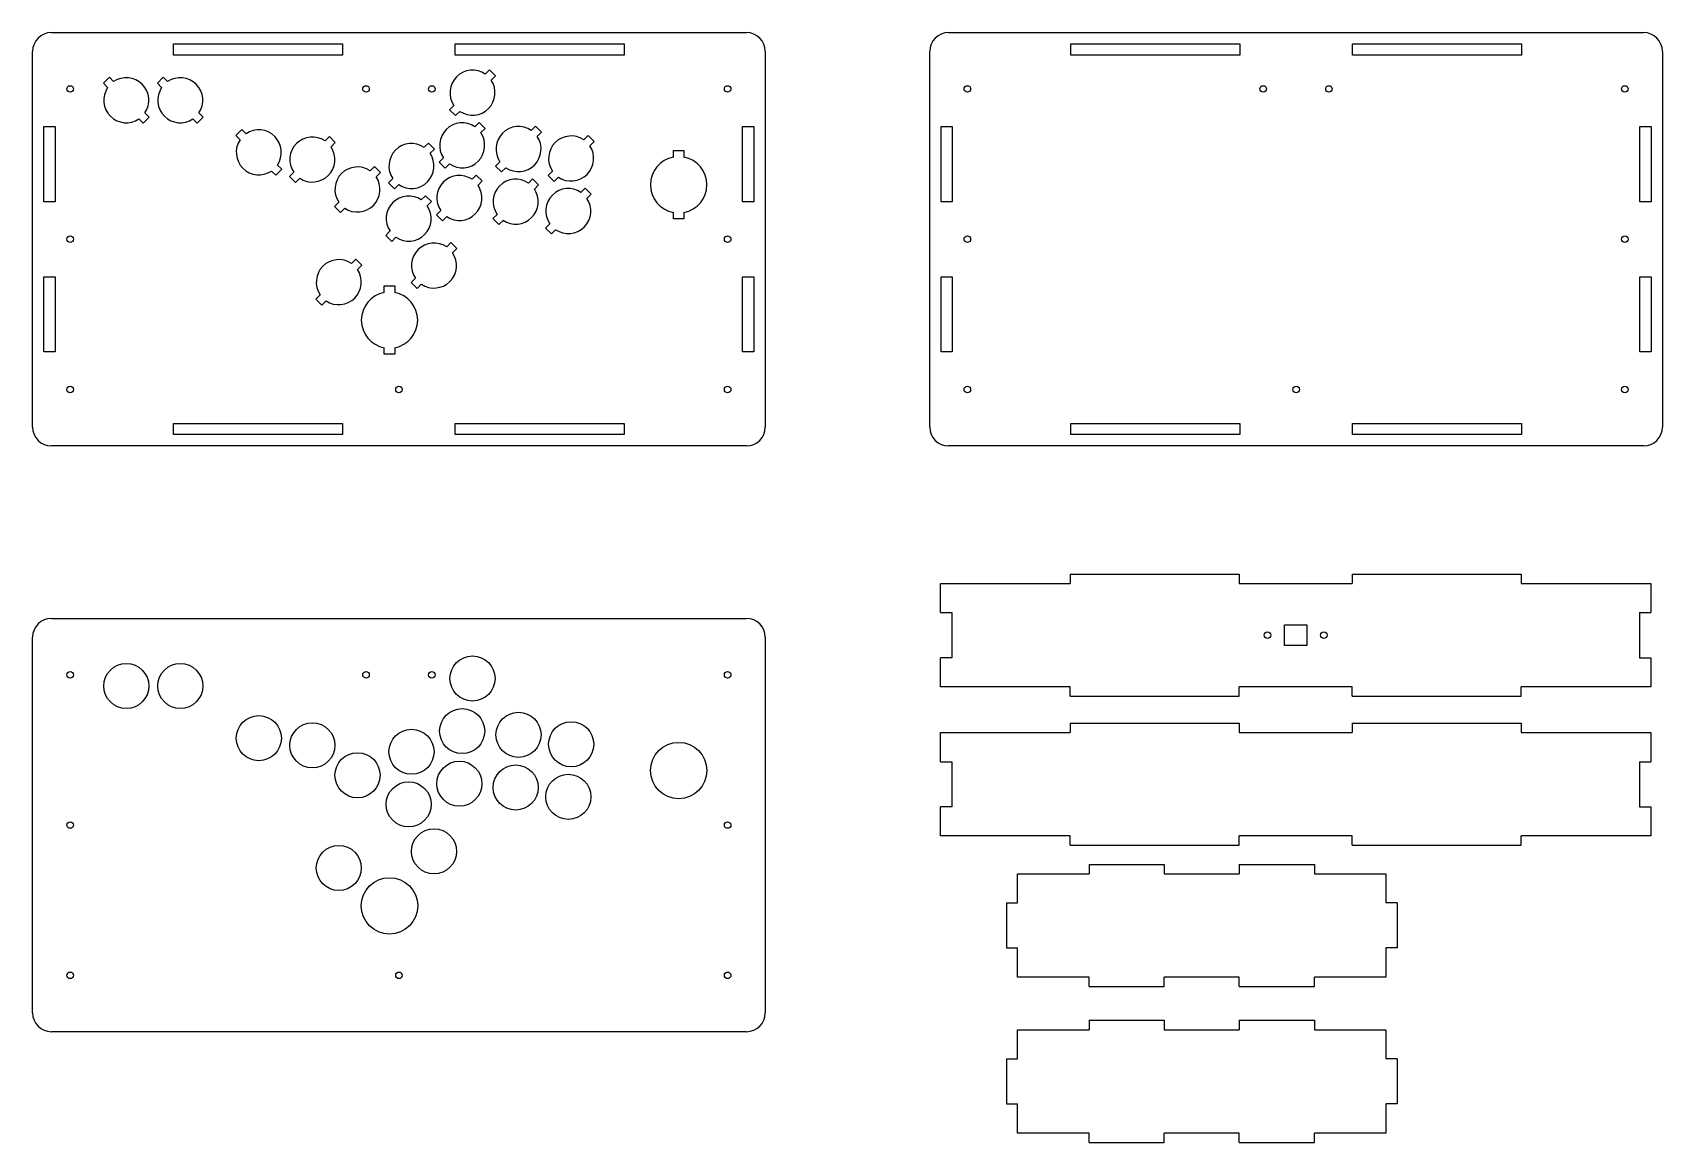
# Model space of a CAD drawing. Header units: millimetres. Extents: x -45 to 823, y -1550 to -959.
import ezdxf

# ---------------------------------------------------------------- set-up
doc = ezdxf.new("R2010")
doc.units = ezdxf.units.MM

# ---------------------------------------------------------------- blocks, each defined once
blk = doc.blocks.new('wwqewq')
at = {"color": 0}
for p, q in [((-185, 220), (185, 220)), ((-195, 10), (-195, 210)), ((195, 210), (195, 10)), ((185, 0), (-185, 0))]:
    blk.add_line(p, q, dxfattribs=at)
for centre in [(-175, 190), (-17.5, 190), (17.5, 190), (175, 190), (-175, 110), (175, 110), (-175, 30), (0.03, 30), (175, 30)]:
    blk.add_circle(centre, 1.75, dxfattribs=at)
for centre, start, end in [((-185, 210), 90, 180), ((185, 210), 0, 90), ((-185, 10), 180, 270), ((185, 10), 270, 0)]:
    blk.add_arc(centre, 10, start, end, dxfattribs=at)
blk = doc.blocks.new('awewer')
for points in [[(49.11, 194.74), (51.38, 197.02), (48.2, 200.2), (45.93, 197.93)], [(-151.86, 193.93), (-154.14, 196.2), (-157.32, 193.02), (-155.05, 190.74)], [(-123.12, 193.93), (-125.4, 196.2), (-128.58, 193.02), (-126.31, 190.74)], [(-135.19, 177.26), (-132.92, 174.98), (-136.1, 171.8), (-138.38, 174.07)], [(-106.45, 177.26), (-104.18, 174.98), (-107.36, 171.8), (-109.64, 174.07)], [(32.44, 178.07), (30.17, 175.8), (26.99, 178.98), (29.26, 181.26)], [(-81.33, 166.18), (-83.6, 168.45), (-86.78, 165.27), (-84.51, 163)], [(43.61, 166.74), (45.88, 169.02), (42.7, 172.2), (40.43, 169.93)], [(73.61, 164.74), (75.88, 167.02), (72.7, 170.2), (70.43, 167.93)], [(101.61, 159.74), (103.88, 162.02), (100.7, 165.2), (98.43, 162.93)], [(-39.3, 162.36), (-37.03, 164.63), (-33.85, 161.45), (-36.12, 159.17)], [(16.61, 155.74), (18.88, 158.02), (15.7, 161.2), (13.43, 158.93)], [(146.14, 153.74), (146.14, 157.2), (151.74, 157.2), (151.74, 153.74)], [(-64.66, 149.51), (-62.39, 147.24), (-65.57, 144.06), (-67.84, 146.33)], [(-15.32, 146.43), (-13.05, 148.7), (-9.87, 145.52), (-12.14, 143.24)], [(26.94, 150.07), (24.67, 147.8), (21.49, 150.98), (23.76, 153.26)], [(56.94, 148.07), (54.67, 145.8), (51.49, 148.98), (53.76, 151.26)], [(-55.97, 145.69), (-58.24, 143.41), (-55.06, 140.23), (-52.79, 142.5)], [(-0.06, 139.07), (-2.33, 136.8), (-5.51, 139.98), (-3.24, 142.26)], [(42.11, 138.74), (44.38, 141.02), (41.2, 144.2), (38.93, 141.93)], [(72.11, 136.74), (74.38, 139.02), (71.2, 142.2), (68.93, 139.93)], [(84.94, 143.07), (82.67, 140.8), (79.49, 143.98), (81.76, 146.26)], [(15.11, 127.74), (17.38, 130.02), (14.2, 133.2), (11.93, 130.93)], [(100.11, 131.74), (102.38, 134.02), (99.2, 137.2), (96.93, 134.93)], [(-31.99, 129.76), (-34.26, 127.48), (-31.08, 124.3), (-28.81, 126.57)], [(25.44, 122.07), (23.17, 119.8), (19.99, 122.98), (22.26, 125.26)], [(55.44, 120.07), (53.17, 117.8), (49.99, 120.98), (52.26, 123.26)], [(151.74, 124.26), (151.74, 120.8), (146.14, 120.8), (146.14, 124.26)], [(-1.56, 111.07), (-3.83, 108.8), (-7.01, 111.98), (-4.74, 114.26)], [(83.44, 115.07), (81.17, 112.8), (77.99, 115.98), (80.26, 118.26)], [(28.61, 102.74), (30.88, 105.02), (27.7, 108.2), (25.43, 105.93)], [(-22.08, 93.91), (-19.8, 96.18), (-22.99, 99.36), (-25.26, 97.09)], [(11.94, 86.07), (9.67, 83.8), (6.49, 86.98), (8.76, 89.26)], [(-38.74, 77.24), (-41.02, 74.97), (-44.2, 78.15), (-41.93, 80.42)], [(-7.8, 81.7), (-7.8, 85.17), (-2.2, 85.17), (-2.2, 81.7)], [(-2.2, 52.23), (-2.2, 48.77), (-7.8, 48.77), (-7.8, 52.23)]]:
    blk.add_lwpolyline(points)
at = {"color": 0}
for centre, radius, start, end in [((39.19, 188), 12, 55.80692, 214.19308), ((-145.12, 184), 12, 325.80692, 124.19308), ((-116.38, 184), 12, 325.80692, 124.19308), ((39.19, 188), 12, 235.80692, 34.19308), ((-145.12, 184), 12, 145.80692, 304.19308), ((-116.38, 184), 12, 145.80692, 304.19308), ((-74.58, 156.25), 12, 325.80692, 124.19308), ((33.69, 160), 12, 55.80692, 214.19308), ((33.69, 160), 12, 235.80692, 34.19308), ((63.69, 158), 12, 55.80692, 214.19308), ((91.69, 153), 12, 55.80692, 214.19308), ((-74.58, 156.25), 12, 145.80692, 304.19308), ((-46.05, 152.43), 12, 55.80692, 214.19308), ((-46.05, 152.43), 12, 235.80692, 34.19308), ((6.69, 149), 12, 55.80692, 214.19308), ((63.69, 158), 12, 235.80692, 34.19308), ((91.69, 153), 12, 235.80692, 34.19308), ((-22.06, 136.5), 12, 55.80692, 214.19308), ((6.69, 149), 12, 235.80692, 34.19308), ((148.94, 139), 15, 100.75832, 259.24168), ((148.94, 139), 15, 280.75832, 79.24168), ((-22.06, 136.5), 12, 235.80692, 34.19308), ((32.19, 132), 12, 55.80692, 214.19308), ((62.19, 130), 12, 55.80692, 214.19308), ((5.19, 121), 12, 55.80692, 214.19308), ((32.19, 132), 12, 235.80692, 34.19308), ((62.19, 130), 12, 235.80692, 34.19308), ((90.19, 125), 12, 55.80692, 214.19308), ((90.19, 125), 12, 235.80692, 34.19308), ((5.19, 121), 12, 235.80692, 34.19308), ((18.69, 96), 12, 55.80692, 214.19308), ((-32, 87.17), 12, 55.80692, 214.19308), ((18.69, 96), 12, 235.80692, 34.19308), ((-32, 87.17), 12, 235.80692, 34.19308), ((-5, 66.97), 15, 100.75832, 259.24168), ((-5, 66.97), 15, 280.75832, 79.24168)]:
    blk.add_arc(centre, radius, start, end, dxfattribs=at)
blk = doc.blocks.new('sawgewa')
at = {"color": 0}
for centre, radius in [((-340.12, 119.73), 12), ((-311.38, 119.73), 12), ((-155.81, 123.73), 12), ((-161.31, 95.73), 12), ((-131.31, 93.73), 12), ((-269.58, 91.98), 12), ((-241.05, 88.16), 12), ((-188.31, 84.73), 12), ((-103.31, 88.73), 12), ((-46.06, 74.73), 15), ((-217.06, 72.23), 12), ((-162.81, 67.73), 12), ((-132.81, 65.73), 12), ((-104.81, 60.73), 12), ((-189.81, 56.73), 12), ((-176.31, 31.73), 12), ((-227, 22.89), 12), ((-200, 2.69), 15)]:
    blk.add_circle(centre, radius, dxfattribs=at)

msp = doc.modelspace()

# ---------------------------------------------------------------- linework, layer by layer
at = {"color": 7}
for p, q in [((442.58, -959.47), (812.58, -959.47)), ((29.97, -965.47), (119.97, -965.47)), ((29.97, -971.47), (29.97, -965.47)), ((119.97, -971.47), (29.97, -971.47)), ((119.97, -965.47), (119.97, -971.47)), ((179.97, -965.47), (269.97, -965.47)), ((179.97, -971.47), (179.97, -965.47)), ((269.97, -971.47), (179.97, -971.47)), ((269.97, -965.47), (269.97, -971.47)), ((432.58, -1169.47), (432.58, -969.47)), ((507.58, -965.47), (597.58, -965.47)), ((507.58, -971.47), (507.58, -965.47)), ((597.58, -971.47), (507.58, -971.47)), ((597.58, -965.47), (597.58, -971.47)), ((657.58, -965.47), (747.58, -965.47)), ((657.58, -971.47), (657.58, -965.47)), ((747.58, -971.47), (657.58, -971.47)), ((747.58, -965.47), (747.58, -971.47)), ((822.58, -969.47), (822.58, -1169.47)), ((-39.03, -1009.47), (-33.03, -1009.47)), ((-39.03, -1049.47), (-39.03, -1009.47)), ((-33.03, -1009.47), (-33.03, -1049.47)), ((332.97, -1009.47), (338.97, -1009.47)), ((332.97, -1049.47), (332.97, -1009.47)), ((338.97, -1009.47), (338.97, -1049.47)), ((438.58, -1009.47), (444.58, -1009.47)), ((438.58, -1049.47), (438.58, -1009.47)), ((444.58, -1009.47), (444.58, -1049.47)), ((810.58, -1009.47), (816.58, -1009.47)), ((810.58, -1049.47), (810.58, -1009.47)), ((816.58, -1009.47), (816.58, -1049.47)), ((-33.03, -1049.47), (-39.03, -1049.47)), ((338.97, -1049.47), (332.97, -1049.47)), ((444.58, -1049.47), (438.58, -1049.47)), ((816.58, -1049.47), (810.58, -1049.47)), ((-39.03, -1089.47), (-33.03, -1089.47)), ((-39.03, -1129.47), (-39.03, -1089.47)), ((-33.03, -1089.47), (-33.03, -1129.47)), ((332.97, -1089.47), (338.97, -1089.47)), ((332.97, -1129.47), (332.97, -1089.47)), ((338.97, -1089.47), (338.97, -1129.47)), ((438.58, -1089.47), (444.58, -1089.47)), ((438.58, -1129.47), (438.58, -1089.47)), ((444.58, -1089.47), (444.58, -1129.47)), ((810.58, -1089.47), (816.58, -1089.47)), ((810.58, -1129.47), (810.58, -1089.47)), ((816.58, -1089.47), (816.58, -1129.47)), ((-33.03, -1129.47), (-39.03, -1129.47)), ((338.97, -1129.47), (332.97, -1129.47)), ((444.58, -1129.47), (438.58, -1129.47)), ((816.58, -1129.47), (810.58, -1129.47)), ((29.97, -1167.47), (119.97, -1167.47)), ((29.97, -1173.47), (29.97, -1167.47)), ((119.97, -1167.47), (119.97, -1173.47)), ((179.97, -1167.47), (269.97, -1167.47)), ((179.97, -1173.47), (179.97, -1167.47)), ((269.97, -1167.47), (269.97, -1173.47)), ((507.58, -1167.47), (597.58, -1167.47)), ((507.58, -1173.47), (507.58, -1167.47)), ((597.58, -1167.47), (597.58, -1173.47)), ((657.58, -1167.47), (747.58, -1167.47)), ((657.58, -1173.47), (657.58, -1167.47)), ((747.58, -1167.47), (747.58, -1173.47)), ((119.97, -1173.47), (29.97, -1173.47)), ((269.97, -1173.47), (179.97, -1173.47)), ((812.58, -1179.47), (442.58, -1179.47)), ((597.58, -1173.47), (507.58, -1173.47)), ((747.58, -1173.47), (657.58, -1173.47)), ((507.35, -1247.7), (597.35, -1247.7)), ((507.35, -1247.7), (507.35, -1252.7)), ((597.35, -1247.7), (597.35, -1252.7)), ((657.35, -1247.7), (747.35, -1247.7)), ((657.35, -1247.7), (657.35, -1252.7)), ((747.35, -1247.7), (747.35, -1252.7)), ((438.35, -1268.2), (438.35, -1252.7)), ((438.35, -1252.7), (507.35, -1252.7)), ((597.35, -1252.7), (657.35, -1252.7)), ((747.35, -1252.7), (816.35, -1252.7)), ((816.35, -1252.7), (816.35, -1268.2)), ((438.35, -1268.2), (444.35, -1268.2)), ((444.35, -1268.2), (444.35, -1292.2)), ((621.35, -1274.7), (633.35, -1274.7)), ((621.35, -1285.7), (621.35, -1274.7)), ((633.35, -1274.7), (633.35, -1285.7)), ((810.35, -1268.2), (810.35, -1292.2)), ((810.35, -1268.2), (816.35, -1268.2)), ((438.35, -1307.7), (438.35, -1292.2)), ((444.35, -1292.2), (438.35, -1292.2)), ((633.35, -1285.7), (621.35, -1285.7)), ((810.35, -1292.2), (816.35, -1292.2)), ((816.35, -1292.2), (816.35, -1307.7)), ((507.35, -1307.7), (438.35, -1307.7)), ((507.35, -1312.7), (507.35, -1307.7)), ((657.35, -1307.7), (597.35, -1307.7)), ((597.35, -1312.7), (597.35, -1307.7)), ((657.35, -1312.7), (657.35, -1307.7)), ((816.35, -1307.7), (747.35, -1307.7)), ((747.35, -1312.7), (747.35, -1307.7)), ((507.35, -1312.7), (597.35, -1312.7)), ((657.35, -1312.7), (747.35, -1312.7)), ((507.35, -1327.06), (597.35, -1327.06)), ((507.35, -1327.06), (507.35, -1332.06)), ((597.35, -1327.06), (597.35, -1332.06)), ((657.35, -1327.06), (747.35, -1327.06)), ((657.35, -1327.06), (657.35, -1332.06)), ((747.35, -1327.06), (747.35, -1332.06)), ((438.35, -1347.56), (438.35, -1332.06)), ((438.35, -1332.06), (507.35, -1332.06)), ((597.35, -1332.06), (657.35, -1332.06)), ((747.35, -1332.06), (816.35, -1332.06)), ((816.35, -1332.06), (816.35, -1347.56)), ((438.35, -1347.56), (444.35, -1347.56)), ((444.35, -1347.56), (444.35, -1371.56)), ((810.35, -1347.56), (810.35, -1371.56)), ((810.35, -1347.56), (816.35, -1347.56)), ((438.35, -1387.06), (438.35, -1371.56)), ((444.35, -1371.56), (438.35, -1371.56)), ((810.35, -1371.56), (816.35, -1371.56)), ((816.35, -1371.56), (816.35, -1387.06)), ((507.35, -1387.06), (438.35, -1387.06)), ((507.35, -1392.06), (507.35, -1387.06)), ((657.35, -1387.06), (597.35, -1387.06)), ((597.35, -1392.06), (597.35, -1387.06)), ((657.35, -1392.06), (657.35, -1387.06)), ((816.35, -1387.06), (747.35, -1387.06)), ((747.35, -1392.06), (747.35, -1387.06)), ((507.35, -1392.06), (597.35, -1392.06)), ((657.35, -1392.06), (747.35, -1392.06)), ((517.35, -1402.22), (557.35, -1402.22)), ((517.35, -1402.22), (517.35, -1407.22)), ((557.35, -1402.22), (557.35, -1407.22)), ((597.35, -1402.22), (637.35, -1402.22)), ((597.35, -1402.22), (597.35, -1407.22)), ((637.35, -1402.22), (637.35, -1407.22)), ((479.35, -1407.22), (517.35, -1407.22)), ((479.35, -1422.72), (479.35, -1407.22)), ((557.35, -1407.22), (597.35, -1407.22)), ((637.35, -1407.22), (675.35, -1407.22)), ((675.35, -1407.22), (675.35, -1422.72)), ((473.35, -1422.72), (473.35, -1446.72)), ((473.35, -1422.72), (479.35, -1422.72)), ((681.35, -1422.72), (675.35, -1422.72)), ((681.35, -1422.72), (681.35, -1446.72)), ((473.35, -1446.72), (479.35, -1446.72)), ((479.35, -1462.22), (479.35, -1446.72)), ((675.35, -1446.72), (675.35, -1462.22)), ((681.35, -1446.72), (675.35, -1446.72)), ((517.35, -1462.22), (479.35, -1462.22)), ((517.35, -1467.22), (517.35, -1462.22)), ((597.35, -1462.22), (557.35, -1462.22)), ((557.35, -1467.22), (557.35, -1462.22)), ((597.35, -1467.22), (597.35, -1462.22)), ((675.35, -1462.22), (637.35, -1462.22)), ((637.35, -1467.22), (637.35, -1462.22)), ((517.35, -1467.22), (557.35, -1467.22)), ((597.35, -1467.22), (637.35, -1467.22)), ((479.35, -1490.22), (517.35, -1490.22)), ((479.35, -1505.72), (479.35, -1490.22)), ((517.35, -1485.22), (557.35, -1485.22)), ((517.35, -1485.22), (517.35, -1490.22)), ((557.35, -1485.22), (557.35, -1490.22)), ((557.35, -1490.22), (597.35, -1490.22)), ((597.35, -1485.22), (637.35, -1485.22)), ((597.35, -1485.22), (597.35, -1490.22)), ((637.35, -1485.22), (637.35, -1490.22)), ((637.35, -1490.22), (675.35, -1490.22)), ((675.35, -1490.22), (675.35, -1505.72)), ((473.35, -1505.72), (473.35, -1529.72)), ((473.35, -1505.72), (479.35, -1505.72)), ((681.35, -1505.72), (675.35, -1505.72)), ((681.35, -1505.72), (681.35, -1529.72)), ((473.35, -1529.72), (479.35, -1529.72)), ((479.35, -1545.22), (479.35, -1529.72)), ((675.35, -1529.72), (675.35, -1545.22)), ((681.35, -1529.72), (675.35, -1529.72)), ((517.35, -1545.22), (479.35, -1545.22)), ((517.35, -1550.22), (517.35, -1545.22)), ((517.35, -1550.22), (557.35, -1550.22)), ((597.35, -1545.22), (557.35, -1545.22)), ((557.35, -1550.22), (557.35, -1545.22)), ((597.35, -1550.22), (597.35, -1545.22)), ((597.35, -1550.22), (637.35, -1550.22)), ((675.35, -1545.22), (637.35, -1545.22)), ((637.35, -1550.22), (637.35, -1545.22))]:
    msp.add_line(p, q, dxfattribs=at)
for centre in [(452.58, -989.47), (610.08, -989.47), (645.08, -989.47), (802.58, -989.47), (452.58, -1069.47), (802.58, -1069.47), (452.58, -1149.47), (627.58, -1149.47), (802.58, -1149.47), (612.35, -1280.2), (642.35, -1280.2)]:
    msp.add_circle(centre, 1.75, dxfattribs=at)
for centre, start, end in [((442.58, -969.47), 90, 180), ((812.58, -969.47), 0, 90), ((442.58, -1169.47), 180, 270), ((812.58, -1169.47), 270, 0)]:
    msp.add_arc(centre, 10, start, end, dxfattribs=at)

# ---------------------------------------------------------------- block references
for name, p in [('wwqewq', (149.97, -1179.47)), ('awewer', (149.97, -1179.47)), ('wwqewq', (149.97, -1491.29)), ('sawgewa', (344.97, -1427.02))]:
    msp.add_blockref(name, p)

doc.saveas('drawing.dxf')
